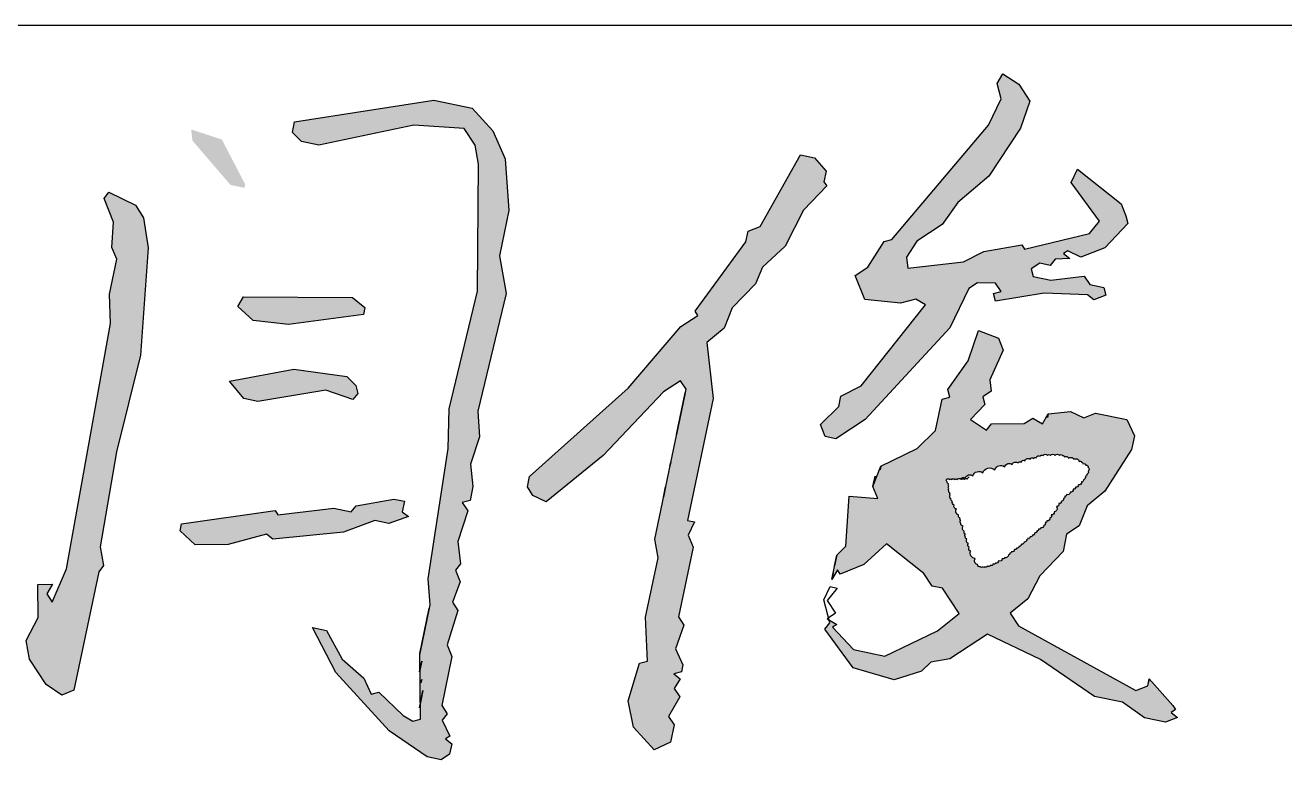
# Model space of a CAD drawing. Extents: x 5109802 to 7068445, y -422737 to 2032183.
# Drawn here: x 5151464 to 5152369, y -360005 to -359477 of the extents above; entities that cross this region are included whole.
import ezdxf

# ---------------------------------------------------------------- set-up
doc = ezdxf.new("R2010")
doc.units = 0
doc.header["$LTSCALE"] = 1000
doc.header["$MEASUREMENT"] = 0
doc.layers.get('0').update_dxf_attribs({"linetype": 'CONTINUOUS'})

msp = doc.modelspace()

# ---------------------------------------------------------------- hatches: boundary and pattern name
at = {"linetype": 'Continuous'}
h = msp.add_hatch(color=256, dxfattribs=at)
h.paths.add_polyline_path([(5151552.11, -359637.14), (5151548.78, -359615.53), (5151542.83, -359606.44), (5151523.83, -359597.24), (5151520.28, -359601.72), (5151527.16, -359618.85), (5151526, -359636.92), (5151529.44, -359645.48), (5151524.2, -359670.54), (5151525.02, -359691.64), (5151493.36, -359868.09), (5151483.11, -359892.1), (5151479.15, -359886.04), (5151483.23, -359879.05), (5151472.68, -359879.46), (5151472.98, -359903.06), (5151464.3, -359919.55), (5151466.69, -359933.13), (5151478.58, -359951.31), (5151490.06, -359958.94), (5151498.63, -359955.5), (5151516.44, -359870.3), (5151519.99, -359865.81), (5151517.6, -359852.24), (5151529.24, -359784.05), (5151546.41, -359714.42)])
h.paths.add_polyline_path([(5151605, -359559.28), (5151582.97, -359552.06), (5151583.9, -359560.1), (5151611.24, -359591.97), (5151621.26, -359594.07), (5151621.79, -359591.56)])
h.paths.add_polyline_path([(5151743.16, -359548.93), (5151779.29, -359551.26), (5151787.22, -359563.38), (5151789.61, -359576.95), (5151788.81, -359668.32), (5151768.5, -359753), (5151767.75, -359781.61), (5151753.38, -359875.37), (5151754.72, -359893.96), (5151747.39, -359929.04), (5151747.98, -359976.24), (5151742.44, -359977.7), (5151735.45, -359973.62), (5151718.02, -359956.9), (5151712.49, -359958.36), (5151707.07, -359946.77), (5151691.62, -359933.08), (5151680.25, -359912.39), (5151670.23, -359910.3), (5151687.02, -359942.58), (5151725.31, -359984.58), (5151752.76, -360003.4), (5151762.79, -360005.49), (5151768.85, -360001.53), (5151770.42, -359994.01), (5151765.93, -359990.46), (5151768.96, -359988.48), (5151763.54, -359976.88), (5151767.09, -359972.39), (5151763.13, -359966.33), (5151770.46, -359931.25), (5151767.02, -359922.69), (5151774.77, -359898.15), (5151770.8, -359892.09), (5151776.45, -359877.58), (5151773.01, -359869.02), (5151776.57, -359864.53), (5151774.7, -359848.45), (5151781.92, -359826.42), (5151777.95, -359820.36), (5151783.49, -359818.9), (5151785.58, -359808.88), (5151783.72, -359792.79), (5151790.41, -359773.27), (5151789.07, -359754.68), (5151809.39, -359670.01), (5151804.6, -359642.85), (5151811.41, -359610.28), (5151808.72, -359573.1), (5151799.86, -359552.94), (5151784.94, -359536.75), (5151757.37, -359530.98), (5151657.32, -359546.68), (5151655.75, -359554.2), (5151662.22, -359560.78), (5151674.75, -359563.4)])
h.paths.add_polyline_path([(5151698.9, -359673.06), (5151620.58, -359672.38), (5151616.51, -359679.38), (5151627.46, -359689.51), (5151653.05, -359692.25), (5151706.83, -359685.18), (5151707.88, -359680.17)])
h.paths.add_polyline_path([(5151701.36, -359736.35), (5151694.89, -359729.76), (5151656.78, -359724.41), (5151610.52, -359733.05), (5151620.95, -359745.69), (5151630.97, -359747.79), (5151679.75, -359739.67), (5151699.27, -359746.37), (5151702.82, -359741.88)])
h.paths.add_polyline_path([(5151715.08, -359833.37), (5151725.1, -359835.46), (5151739.2, -359830.56), (5151734.72, -359827.01), (5151736.29, -359819.49), (5151728.77, -359817.92), (5151701.62, -359822.71), (5151698.06, -359827.19), (5151685.53, -359824.58), (5151645.33, -359829.25), (5151643.35, -359826.22), (5151575.99, -359835.67), (5151574.94, -359840.68), (5151585.9, -359850.82), (5151609.5, -359850.52), (5151637.17, -359843.23), (5151641.66, -359846.79), (5151692.41, -359841.71)])
h.paths.add_polyline_path([(5151988.69, -359663.03), (5151993.81, -359651.03), (5152010.01, -359636.11), (5152023.29, -359610.11), (5152040.01, -359592.69), (5152038.03, -359589.66), (5152039.6, -359582.14), (5152031.15, -359572.53), (5152021.12, -359570.43), (5151992.06, -359621.89), (5151983.49, -359625.33), (5151981.92, -359632.85), (5151945.34, -359682.74), (5151947.32, -359685.77), (5151935.2, -359693.7), (5151897.16, -359738.05), (5151826.31, -359801.7), (5151824.74, -359809.22), (5151828.71, -359815.28), (5151838.21, -359819.88), (5151879.16, -359786.59), (5151922.74, -359740.78), (5151934.86, -359732.85), (5151938.82, -359738.91), (5151916.3, -359846.66), (5151918.69, -359860.24), (5151909.78, -359902.84), (5151911.02, -359934.48), (5151905.48, -359935.94), (5151897.21, -359962.98), (5151901.06, -359982.09), (5151915.98, -359998.29), (5151927.58, -359992.87), (5151930.2, -359980.34), (5151926.23, -359974.28), (5151934.39, -359960.29), (5151930.42, -359954.23), (5151934.5, -359947.24), (5151930.01, -359943.68), (5151935.55, -359942.23), (5151936.6, -359937.21), (5151931.18, -359925.62), (5151937.35, -359908.6), (5151933.38, -359902.54), (5151943.86, -359852.43), (5151940.42, -359843.86), (5151945.02, -359834.36), (5151940.01, -359833.31), (5151958.35, -359745.61), (5151953.68, -359705.4), (5151966.32, -359694.97), (5151971.97, -359680.46)])
h.paths.add_polyline_path([(5152134.3, -359604.55), (5152156.55, -359585.67), (5152179.44, -359551.22), (5152186.14, -359531.7), (5152178.21, -359519.58), (5152166.73, -359511.95), (5152162.65, -359518.94), (5152165.57, -359530.01), (5152156.37, -359549.01), (5152086.87, -359631.25), (5152081.33, -359632.71), (5152069.62, -359651.18), (5152060.54, -359657.13), (5152067.42, -359674.26), (5152093, -359676.99), (5152104.07, -359674.08), (5152111.06, -359678.15), (5152064.87, -359736.5), (5152050.24, -359743.9), (5152048.67, -359751.42), (5152035.5, -359764.36), (5152038.94, -359772.92), (5152046.46, -359774.49), (5152067.67, -359760.62), (5152128.49, -359694.87), (5152142.29, -359666.38), (5152148.35, -359662.41), (5152161.41, -359662.53), (5152165.37, -359668.58), (5152159.83, -359670.04), (5152161.29, -359675.58), (5152196.49, -359669.86), (5152227.6, -359671.13), (5152232.09, -359674.69), (5152240.66, -359671.25), (5152239.2, -359665.71), (5152229.18, -359663.62), (5152225.21, -359657.56), (5152201.09, -359660.36), (5152188.56, -359657.74), (5152187.1, -359652.2), (5152193.16, -359648.24), (5152200.68, -359649.81), (5152204.23, -359645.32), (5152214.78, -359644.91), (5152210.29, -359641.36), (5152213.32, -359639.38), (5152222.82, -359643.98), (5152239.95, -359637.1), (5152256.67, -359619.67), (5152255.21, -359614.14), (5152251.77, -359605.57), (5152220.36, -359580.7), (5152215.76, -359590.2), (5152236.1, -359617.99), (5152228.99, -359626.96), (5152182.2, -359638.1), (5152180.22, -359635.07), (5152153.07, -359639.86), (5152138.44, -359647.26), (5152098.24, -359651.93), (5152097.3, -359643.89), (5152104.93, -359632.41), (5152123.11, -359620.52)])
h.paths.add_polyline_path([(5152157.28, -359732.28), (5152167.01, -359710.77), (5152163.57, -359702.21), (5152149.06, -359696.56), (5152141.84, -359718.59), (5152127.1, -359739.04), (5152128.56, -359744.58), (5152123.02, -359746.04), (5152118.31, -359768.59), (5152105.14, -359781.53), (5152078.92, -359794.36), (5152073.27, -359808.87), (5152076.71, -359817.43), (5152056.14, -359815.75), (5152053.82, -359851.88), (5152047.24, -359858.35), (5152045.67, -359865.86), (5152043.57, -359875.89), (5152047.65, -359868.89), (5152049.63, -359871.92), (5152066.76, -359865.04), (5152082.96, -359850.12), (5152109.88, -359871.44), (5152115.83, -359880.53), (5152123.35, -359882.1), (5152135.24, -359900.28), (5152119.57, -359912.7), (5152081.75, -359930.95), (5152059.2, -359926.23), (5152044.28, -359910.03), (5152047.31, -359908.05), (5152041.71, -359904.79), (5152042.3, -359907), (5152038.74, -359911.49), (5152059.09, -359939.28), (5152088.63, -359948.08), (5152108.27, -359941.72), (5152114.85, -359935.25), (5152128.43, -359932.86), (5152155.7, -359915.02), (5152193.69, -359933.42), (5152232.63, -359959.87), (5152252.67, -359964.06), (5152268.64, -359975.25), (5152283.68, -359978.39), (5152292.24, -359974.95), (5152287.75, -359971.4), (5152290.78, -359969.41), (5152288.8, -359966.38), (5152271.9, -359947.16), (5152271.37, -359949.66), (5152270.85, -359952.17), (5152262.29, -359955.61), (5152177.84, -359909.19), (5152171.89, -359900.1), (5152184.53, -359889.66), (5152193.21, -359873.17), (5152209.93, -359855.74), (5152212.55, -359843.22), (5152221.64, -359837.27), (5152227.29, -359822.76), (5152239.93, -359812.32), (5152259.27, -359782.37), (5152261.37, -359772.34), (5152255.95, -359760.75), (5152233.39, -359756.04), (5152224.83, -359759.48), (5152215.33, -359754.87), (5152199.25, -359756.74), (5152195.17, -359763.74), (5152188.18, -359759.66), (5152182.12, -359763.62), (5152158.52, -359763.92), (5152154.96, -359768.41), (5152143.48, -359760.78), (5152153.62, -359749.82), (5152152.16, -359744.28), (5152158.22, -359740.32)])
h.paths.add_polyline_path([(5152160.87, -359796.83, -0.520567), (5152167.92, -359794.66, -0.520567), (5152173.34, -359793.04, -0.520567), (5152177.67, -359791.95, -0.520567), (5152179.84, -359791.41, -0.520567), (5152182.55, -359790.33, -0.520567), (5152186.34, -359789.25, -0.520567), (5152189.05, -359788.7, -0.520567), (5152190.68, -359788.16, -0.520567), (5152193.39, -359787.08, -0.520567), (5152195.56, -359786.54, -0.520567), (5152198.81, -359786.54, -0.520567), (5152200.98, -359786.54, -0.520567), (5152204.23, -359786.54, -0.520567), (5152207.48, -359786.54, -0.520567), (5152209.65, -359786.54, -0.520567), (5152210.73, -359787.62, -0.520567), (5152213.98, -359788.7, -0.520567), (5152217.78, -359789.25, -0.520567), (5152221.57, -359790.87, -0.520567), (5152223.2, -359791.41, -0.520567), (5152224.28, -359792.5, -0.520567), (5152226.45, -359793.58, -0.520567), (5152228.07, -359795.2, -0.520567), (5152228.07, -359797.91, -0.520567), (5152226.99, -359800.08, -0.520567), (5152225.91, -359801.7, -0.520567), (5152224.82, -359803.87, -0.520567), (5152223.2, -359805.49, -0.520567), (5152221.03, -359807.66, -0.520567), (5152218.86, -359809.28, -0.520567), (5152217.23, -359810.91, -0.520567), (5152215.07, -359813.08, -0.520567), (5152212.36, -359814.7, -0.520567), (5152211.27, -359815.78, -0.520567), (5152210.19, -359817.41, -0.520567), (5152208.56, -359819.57, -0.520567), (5152206.94, -359821.2, -0.520567), (5152205.31, -359823.37, -0.520567), (5152203.68, -359827.16, -0.520567), (5152201.52, -359829.32, -0.520567), (5152200.43, -359831.49, -0.520567), (5152198.27, -359833.66, -0.520567), (5152197.18, -359834.74, -0.520567), (5152196.1, -359836.91, -0.520567), (5152193.93, -359838.53, -0.520567), (5152192.3, -359839.61, -0.520567), (5152191.22, -359840.7, -0.520567), (5152189.59, -359842.32, -0.520567), (5152187.97, -359843.95, -0.520567), (5152186.34, -359845.03, -0.520567), (5152184.72, -359846.11, -0.520567), (5152183.63, -359847.19, -0.520567), (5152182.01, -359848.82, -0.520567), (5152179.84, -359850.44, -0.520567), (5152178.21, -359852.07, -0.520567), (5152176.59, -359853.15, -0.520567), (5152174.96, -359854.24, -0.520567), (5152172.79, -359855.86, -0.520567), (5152171.71, -359856.94, -0.520567), (5152170.63, -359858.03, -0.520567), (5152167.92, -359860.19, -0.520567), (5152166.29, -359860.73, -0.520567), (5152163.58, -359862.36, -0.520567), (5152161.41, -359863.98, -0.520567), (5152159.79, -359864.53, -0.520567), (5152157.62, -359865.61, -0.520567), (5152155.45, -359866.15, -0.520567), (5152153.82, -359866.69, -0.520567), (5152152.2, -359866.69, -0.520567), (5152150.57, -359866.69, -0.520567), (5152148.41, -359865.07, -0.520567), (5152146.78, -359860.73, -0.520567), (5152143.53, -359855.32, -0.520567), (5152142.44, -359852.61, -0.520567), (5152141.9, -359849.9, -0.520567), (5152140.82, -359846.65, -0.520567), (5152139.73, -359845.03, -0.520567), (5152139.73, -359843.4, -0.520567), (5152139.19, -359841.24, -0.520567), (5152138.11, -359837.45, -0.520567), (5152136.48, -359835.28, -0.520567), (5152136.48, -359833.11, -0.520567), (5152135.94, -359831.49, -0.520567), (5152134.86, -359829.32, -0.520567), (5152133.23, -359824.99, -0.520567), (5152131.6, -359822.28, -0.520567), (5152130.52, -359819.57, -0.520567), (5152129.44, -359817.95, -0.520567), (5152128.89, -359815.24, -0.520567), (5152128.89, -359813.62, -0.520567), (5152127.81, -359811.99, -0.520567), (5152127.81, -359810.37, -0.520567), (5152127.81, -359808.74, -0.520567), (5152127.81, -359807.12, -0.520567), (5152126.73, -359805.49, -0.520567), (5152126.18, -359803.87, -0.520567), (5152128.35, -359803.87, -0.520567), (5152129.98, -359803.87, -0.520567), (5152132.15, -359803.87, -0.520567), (5152133.77, -359803.87, -0.435193), (5152136.65, -359803.47, -0.455955), (5152139.73, -359802.79, -0.520567), (5152145.15, -359801.16, -0.520567), (5152152.2, -359798.99, -0.520567)], flags=16)
h.paths.add_polyline_path([(5152525.61, -359696.82), (5152487.62, -359678.42), (5152481.15, -359671.83), (5152473.11, -359672.77), (5152466.64, -359666.18), (5152449.1, -359662.52), (5152454.93, -359684.66), (5152483.95, -359695.96), (5152490.42, -359702.54), (5152489.37, -359707.55), (5152511.92, -359712.27), (5152527.07, -359702.36)])
h.paths.add_polyline_path([(5152441.31, -359749.81), (5152424.29, -359743.64), (5152405.7, -359744.98), (5152413.11, -359759.61), (5152445.16, -359768.92), (5152447.03, -359785), (5152453.5, -359791.59), (5152462.17, -359775.09)])
h.paths.add_polyline_path([(5152482.59, -359852.59), (5152481.13, -359847.06), (5152490.22, -359841.11), (5152486.26, -359835.05), (5152494.3, -359834.12), (5152492.84, -359828.58), (5152498.37, -359827.12), (5152498.9, -359824.62), (5152489.92, -359817.51), (5152489.4, -359820.02), (5152488.87, -359822.52), (5152480.31, -359825.96), (5152450.42, -359856.33), (5152445.82, -359865.83), (5152430.15, -359878.24), (5152425.55, -359887.74), (5152390.24, -359906.52), (5152388.67, -359914.03), (5152392.63, -359920.09), (5152407.14, -359925.74), (5152430.33, -359914.9), (5152461.79, -359877.01), (5152459.81, -359873.98), (5152468.9, -359868.04), (5152467.44, -359862.5)])
h.paths.add_polyline_path([(5152619.83, -359658.98), (5152639.99, -359650.12), (5152693.78, -359643.05), (5152708.81, -359646.2), (5152732.93, -359643.39), (5152736.9, -359649.45), (5152738.99, -359639.43), (5152755.49, -359648.11), (5152764.05, -359644.67), (5152765.1, -359639.66), (5152747.15, -359625.44), (5152749.13, -359628.47), (5152743.07, -359632.44), (5152731.59, -359624.81), (5152700.47, -359623.53), (5152696.92, -359628.02), (5152674.37, -359623.3), (5152660.79, -359625.7), (5152656.83, -359619.64), (5152672.61, -359594.17), (5152677.33, -359571.62), (5152671.9, -359560.02), (5152657.92, -359551.87), (5152654.36, -359556.35), (5152651.63, -359581.94), (5152625.18, -359620.87), (5152619.65, -359622.33), (5152618.08, -359629.84), (5152575.25, -359647.04), (5152574.73, -359649.55), (5152573.16, -359657.07), (5152579.1, -359666.16), (5152546.19, -359698.51), (5152544.09, -359708.53), (5152536.05, -359709.46), (5152531.45, -359718.96), (5152540.95, -359723.56), (5152545.02, -359716.57), (5152550.04, -359717.62), (5152554.11, -359710.62), (5152559.12, -359711.67), (5152557.67, -359706.14), (5152580.86, -359695.29), (5152585.46, -359685.79), (5152603.11, -359676.41)])

# ---------------------------------------------------------------- linework, layer by layer
msp.add_line((5149707.19, -359477.06), (5155207.19, -359477.06))
for points in [[(5152255.21, -359614.14), (5152256.67, -359619.67), (5152239.95, -359637.1), (5152222.82, -359643.98), (5152213.32, -359639.38), (5152210.29, -359641.36), (5152214.78, -359644.91), (5152204.23, -359645.32), (5152200.68, -359649.81), (5152193.16, -359648.24), (5152187.1, -359652.2), (5152188.56, -359657.74), (5152201.09, -359660.36), (5152225.21, -359657.56), (5152229.18, -359663.62), (5152239.2, -359665.71), (5152240.66, -359671.25), (5152232.09, -359674.69), (5152227.6, -359671.13), (5152196.49, -359669.86), (5152161.29, -359675.58), (5152159.83, -359670.04), (5152165.37, -359668.58), (5152161.41, -359662.53), (5152148.35, -359662.41), (5152142.29, -359666.38), (5152128.49, -359694.87), (5152067.67, -359760.62), (5152046.46, -359774.49), (5152038.94, -359772.92), (5152035.5, -359764.36), (5152048.67, -359751.42), (5152050.24, -359743.9), (5152064.87, -359736.5), (5152111.06, -359678.15), (5152104.07, -359674.08), (5152093, -359676.99), (5152067.42, -359674.26), (5152060.54, -359657.13), (5152069.62, -359651.18), (5152081.33, -359632.71), (5152086.87, -359631.25), (5152156.37, -359549.01), (5152165.57, -359530.01), (5152162.65, -359518.94), (5152166.73, -359511.95), (5152178.21, -359519.58), (5152186.14, -359531.7), (5152179.44, -359551.22), (5152156.55, -359585.67), (5152134.3, -359604.55), (5152123.11, -359620.52), (5152104.93, -359632.41), (5152097.3, -359643.89), (5152098.24, -359651.93), (5152138.44, -359647.26), (5152153.07, -359639.86), (5152180.22, -359635.07), (5152182.2, -359638.1), (5152228.99, -359626.96), (5152236.1, -359617.99), (5152215.76, -359590.2), (5152220.36, -359580.7), (5152251.77, -359605.57), (5152255.21, -359614.14)], [(5151770.42, -359994.01), (5151768.85, -360001.53), (5151762.79, -360005.49), (5151752.76, -360003.4), (5151725.31, -359984.58), (5151687.02, -359942.58), (5151670.23, -359910.3), (5151680.25, -359912.39), (5151691.62, -359933.08), (5151707.07, -359946.77), (5151712.49, -359958.36), (5151718.02, -359956.9), (5151735.45, -359973.62), (5151742.44, -359977.7), (5151747.98, -359976.24), (5151747.39, -359929.04), (5151754.72, -359893.96), (5151753.38, -359875.37), (5151767.75, -359781.61), (5151768.5, -359753), (5151788.81, -359668.32), (5151789.61, -359576.95), (5151787.22, -359563.38), (5151779.29, -359551.26), (5151743.16, -359548.93), (5151674.75, -359563.4), (5151662.22, -359560.78), (5151655.75, -359554.2), (5151657.32, -359546.68), (5151757.37, -359530.98), (5151784.94, -359536.75), (5151799.86, -359552.94), (5151808.72, -359573.1), (5151811.41, -359610.28), (5151804.6, -359642.85), (5151809.39, -359670.01), (5151789.07, -359754.68), (5151790.41, -359773.27), (5151783.72, -359792.79), (5151785.58, -359808.88), (5151783.49, -359818.9), (5151777.95, -359820.36), (5151781.92, -359826.42), (5151774.7, -359848.45), (5151776.57, -359864.53), (5151773.01, -359869.02), (5151776.45, -359877.58), (5151770.8, -359892.09), (5151774.77, -359898.15), (5151767.02, -359922.69), (5151770.46, -359931.25), (5151763.13, -359966.33), (5151767.09, -359972.39), (5151763.54, -359976.88), (5151768.96, -359988.48), (5151765.93, -359990.46), (5151770.42, -359994.01)], [(5152039.6, -359582.14), (5152038.03, -359589.66), (5152040.01, -359592.69), (5152023.29, -359610.11), (5152010.01, -359636.11), (5151993.81, -359651.03), (5151988.69, -359663.03), (5151971.97, -359680.46), (5151966.32, -359694.97), (5151953.68, -359705.4), (5151958.35, -359745.61), (5151940.01, -359833.31), (5151945.02, -359834.36), (5151940.42, -359843.86), (5151943.86, -359852.43), (5151933.38, -359902.54), (5151937.35, -359908.6), (5151931.18, -359925.62), (5151936.6, -359937.21), (5151935.55, -359942.23), (5151930.01, -359943.68), (5151934.5, -359947.24), (5151930.42, -359954.23), (5151934.39, -359960.29), (5151926.23, -359974.28), (5151930.2, -359980.34), (5151927.58, -359992.87), (5151915.98, -359998.29), (5151901.06, -359982.09), (5151897.21, -359962.98), (5151905.48, -359935.94), (5151911.02, -359934.48), (5151909.78, -359902.84), (5151918.69, -359860.24), (5151916.3, -359846.66), (5151938.82, -359738.91), (5151934.86, -359732.85), (5151922.74, -359740.78), (5151879.16, -359786.59), (5151838.21, -359819.88), (5151828.71, -359815.28), (5151824.74, -359809.22), (5151826.31, -359801.7), (5151897.16, -359738.05), (5151935.2, -359693.7), (5151947.32, -359685.77), (5151945.34, -359682.74), (5151981.92, -359632.85), (5151983.49, -359625.33), (5151992.06, -359621.89), (5152021.12, -359570.43), (5152031.15, -359572.53), (5152039.6, -359582.14)], [(5151519.99, -359865.81), (5151516.44, -359870.3), (5151498.63, -359955.5), (5151490.06, -359958.94), (5151478.58, -359951.31), (5151466.69, -359933.13), (5151464.3, -359919.55), (5151472.98, -359903.06), (5151472.68, -359879.46), (5151483.23, -359879.05), (5151479.15, -359886.04), (5151483.11, -359892.1), (5151493.36, -359868.09), (5151525.02, -359691.64), (5151524.2, -359670.54), (5151529.44, -359645.48), (5151526, -359636.92), (5151527.16, -359618.85), (5151520.28, -359601.72), (5151523.83, -359597.24), (5151542.83, -359606.44), (5151548.78, -359615.53), (5151552.11, -359637.14), (5151546.41, -359714.42), (5151529.24, -359784.05), (5151517.6, -359852.24), (5151519.99, -359865.81)], [(5151707.88, -359680.17), (5151706.83, -359685.18), (5151653.05, -359692.25), (5151627.46, -359689.51), (5151616.51, -359679.38), (5151620.58, -359672.38), (5151698.9, -359673.06), (5151707.88, -359680.17)], [(5152288.8, -359966.38), (5152290.78, -359969.41), (5152287.75, -359971.4), (5152292.24, -359974.95), (5152283.68, -359978.39), (5152268.64, -359975.25), (5152252.67, -359964.06), (5152232.63, -359959.87), (5152193.69, -359933.42), (5152155.7, -359915.02), (5152128.43, -359932.86), (5152114.85, -359935.25), (5152108.27, -359941.72), (5152088.63, -359948.08), (5152059.09, -359939.28), (5152038.74, -359911.49), (5152042.3, -359907), (5152037.92, -359890.4), (5152042.52, -359880.9), (5152047.53, -359881.95), (5152040.43, -359890.92), (5152046.37, -359900.01), (5152040.31, -359903.98), (5152047.31, -359908.05), (5152044.28, -359910.03), (5152059.2, -359926.23), (5152081.75, -359930.95), (5152119.57, -359912.7), (5152135.24, -359900.28), (5152123.35, -359882.1), (5152115.83, -359880.53), (5152109.88, -359871.44), (5152082.96, -359850.12), (5152066.76, -359865.04), (5152049.63, -359871.92), (5152047.65, -359868.89), (5152043.57, -359875.89), (5152047.24, -359858.35), (5152053.82, -359851.88), (5152056.14, -359815.75), (5152076.71, -359817.43), (5152073.27, -359808.87), (5152078.92, -359794.36), (5152105.14, -359781.53), (5152118.31, -359768.59), (5152123.02, -359746.04), (5152128.56, -359744.58), (5152127.1, -359739.04), (5152141.84, -359718.59), (5152149.06, -359696.56), (5152163.57, -359702.21), (5152167.01, -359710.77), (5152157.28, -359732.28), (5152158.22, -359740.32), (5152152.16, -359744.28), (5152153.62, -359749.82), (5152143.48, -359760.78), (5152154.96, -359768.41), (5152158.52, -359763.92), (5152182.12, -359763.62), (5152188.18, -359759.66), (5152195.17, -359763.74), (5152199.25, -359756.74), (5152215.33, -359754.87), (5152224.83, -359759.48), (5152233.39, -359756.04), (5152255.95, -359760.75), (5152261.37, -359772.34), (5152259.27, -359782.37), (5152239.93, -359812.32), (5152227.29, -359822.76), (5152221.64, -359837.27), (5152212.55, -359843.22), (5152209.93, -359855.74), (5152193.21, -359873.17), (5152184.53, -359889.66), (5152171.89, -359900.1), (5152177.84, -359909.19), (5152262.29, -359955.61), (5152270.85, -359952.17), (5152271.9, -359947.16), (5152288.8, -359966.38)], [(5151701.36, -359736.35), (5151702.82, -359741.88), (5151699.27, -359746.37), (5151679.75, -359739.67), (5151630.97, -359747.79), (5151620.95, -359745.69), (5151610.52, -359733.05), (5151656.78, -359724.41), (5151694.89, -359729.76), (5151701.36, -359736.35)], [(5151938.3, -359741.42), (5151932.01, -359771.49), (5151938.3, -359741.42)], [(5152199.25, -359756.74), (5152198.72, -359759.25), (5152199.25, -359756.74)], [(5151927.82, -359791.54), (5151927.3, -359794.04), (5151927.82, -359791.54)], [(5152078.92, -359794.36), (5152078.4, -359796.86), (5152078.92, -359794.36)], [(5152074.85, -359801.35), (5152073.27, -359808.87), (5152074.85, -359801.35)], [(5151924.16, -359809.08), (5151922.58, -359816.59), (5151924.16, -359809.08)], [(5151734.72, -359827.01), (5151739.2, -359830.56), (5151725.1, -359835.46), (5151715.08, -359833.37), (5151692.41, -359841.71), (5151641.66, -359846.79), (5151637.17, -359843.23), (5151609.5, -359850.52), (5151585.9, -359850.82), (5151574.94, -359840.68), (5151575.99, -359835.67), (5151643.35, -359826.22), (5151645.33, -359829.25), (5151685.53, -359824.58), (5151698.06, -359827.19), (5151701.62, -359822.71), (5151728.77, -359817.92), (5151736.29, -359819.49), (5151734.72, -359827.01)], [(5152047.24, -359858.35), (5152045.67, -359865.86), (5152047.24, -359858.35)], [(5152044.62, -359870.88), (5152043.57, -359875.89), (5152044.62, -359870.88)], [(5151754.2, -359896.47), (5151747.39, -359929.04), (5151754.2, -359896.47)], [(5151748.84, -359934.58), (5151747.27, -359942.1), (5151748.84, -359934.58)], [(5151748.73, -359947.63), (5151748.21, -359950.14), (5151748.73, -359947.63)], [(5152271.9, -359947.16), (5152271.37, -359949.66), (5152271.9, -359947.16)], [(5151749.66, -359955.67), (5151747.05, -359968.2), (5151749.66, -359955.67)]]:
    msp.add_lwpolyline(points, dxfattribs=at)
msp.add_lwpolyline([(5152136.48, -359803.87, -0.520567), (5152139.73, -359802.79, -0.520567), (5152139.73, -359802.79, -0.520567), (5152145.15, -359801.16, -0.520567), (5152145.15, -359801.16, -0.520567), (5152152.2, -359798.99, -0.520567), (5152152.2, -359798.99, -0.520567), (5152160.87, -359796.83, -0.520567), (5152160.87, -359796.83, -0.520567), (5152167.92, -359794.66, -0.520567), (5152167.92, -359794.66, -0.520567), (5152173.34, -359793.04, -0.520567), (5152173.34, -359793.04, -0.520567), (5152177.67, -359791.95, -0.520567), (5152177.67, -359791.95, -0.520567), (5152179.84, -359791.41, -0.520567), (5152179.84, -359791.41, -0.520567), (5152182.55, -359790.33, -0.520567), (5152182.55, -359790.33, -0.520567), (5152186.34, -359789.25, -0.520567), (5152186.34, -359789.25, -0.520567), (5152189.05, -359788.7, -0.520567), (5152189.05, -359788.7, -0.520567), (5152190.68, -359788.16, -0.520567), (5152190.68, -359788.16, -0.520567), (5152193.39, -359787.08, -0.520567), (5152193.39, -359787.08, -0.520567), (5152195.56, -359786.54, -0.520567), (5152195.56, -359786.54, -0.520567), (5152198.81, -359786.54, -0.520567), (5152198.81, -359786.54, -0.520567), (5152200.98, -359786.54, -0.520567), (5152200.98, -359786.54, -0.520567), (5152204.23, -359786.54, -0.520567), (5152204.23, -359786.54, -0.520567), (5152207.48, -359786.54, -0.520567), (5152207.48, -359786.54, -0.520567), (5152209.65, -359786.54, -0.520567), (5152209.65, -359786.54, -0.520567), (5152210.73, -359787.62, -0.520567), (5152210.73, -359787.62, -0.520567), (5152213.98, -359788.7, -0.520567), (5152213.98, -359788.7, -0.520567), (5152217.78, -359789.25, -0.520567), (5152217.78, -359789.25, -0.520567), (5152221.57, -359790.87, -0.520567), (5152221.57, -359790.87, -0.520567), (5152223.2, -359791.41, -0.520567), (5152223.2, -359791.41, -0.520567), (5152224.28, -359792.5, -0.520567), (5152224.28, -359792.5, -0.520567), (5152226.45, -359793.58, -0.520567), (5152226.45, -359793.58, -0.520567), (5152228.07, -359795.2, -0.520567), (5152228.07, -359795.2, -0.520567), (5152228.07, -359797.91, -0.520567), (5152228.07, -359797.91, -0.520567), (5152226.99, -359800.08, -0.520567), (5152226.99, -359800.08, -0.520567), (5152225.91, -359801.7, -0.520567), (5152225.91, -359801.7, -0.520567), (5152224.82, -359803.87, -0.520567), (5152224.82, -359803.87, -0.520567), (5152223.2, -359805.49, -0.520567), (5152223.2, -359805.49, -0.520567), (5152221.03, -359807.66, -0.520567), (5152221.03, -359807.66, -0.520567), (5152218.86, -359809.28, -0.520567), (5152218.86, -359809.28, -0.520567), (5152217.23, -359810.91, -0.520567), (5152217.23, -359810.91, -0.520567), (5152215.07, -359813.08, -0.520567), (5152215.07, -359813.08, -0.520567), (5152212.36, -359814.7, -0.520567), (5152212.36, -359814.7, -0.520567), (5152211.27, -359815.78, -0.520567), (5152211.27, -359815.78, -0.520567), (5152210.19, -359817.41, -0.520567), (5152210.19, -359817.41, -0.520567), (5152208.56, -359819.57, -0.520567), (5152208.56, -359819.57, -0.520567), (5152206.94, -359821.2, -0.520567), (5152206.94, -359821.2, -0.520567), (5152205.31, -359823.37, -0.520567), (5152205.31, -359823.37, -0.520567), (5152203.68, -359827.16, -0.520567), (5152203.68, -359827.16, -0.520567), (5152201.52, -359829.32, -0.520567), (5152201.52, -359829.32, -0.520567), (5152200.43, -359831.49, -0.520567), (5152200.43, -359831.49, -0.520567), (5152198.27, -359833.66, -0.520567), (5152198.27, -359833.66, -0.520567), (5152197.18, -359834.74, -0.520567), (5152197.18, -359834.74, -0.520567), (5152196.1, -359836.91, -0.520567), (5152196.1, -359836.91, -0.520567), (5152193.93, -359838.53, -0.520567), (5152193.93, -359838.53, -0.520567), (5152192.3, -359839.61, -0.520567), (5152192.3, -359839.61, -0.520567), (5152191.22, -359840.7, -0.520567), (5152191.22, -359840.7, -0.520567), (5152189.59, -359842.32, -0.520567), (5152189.59, -359842.32, -0.520567), (5152187.97, -359843.95, -0.520567), (5152187.97, -359843.95, -0.520567), (5152186.34, -359845.03, -0.520567), (5152186.34, -359845.03, -0.520567), (5152184.72, -359846.11, -0.520567), (5152184.72, -359846.11, -0.520567), (5152183.63, -359847.19, -0.520567), (5152183.63, -359847.19, -0.520567), (5152182.01, -359848.82, -0.520567), (5152182.01, -359848.82, -0.520567), (5152179.84, -359850.44, -0.520567), (5152179.84, -359850.44, -0.520567), (5152178.21, -359852.07, -0.520567), (5152178.21, -359852.07, -0.520567), (5152176.59, -359853.15, -0.520567), (5152176.59, -359853.15, -0.520567), (5152174.96, -359854.24, -0.520567), (5152174.96, -359854.24, -0.520567), (5152172.79, -359855.86, -0.520567), (5152172.79, -359855.86, -0.520567), (5152171.71, -359856.94, -0.520567), (5152171.71, -359856.94, -0.520567), (5152170.63, -359858.03, -0.520567), (5152170.63, -359858.03, -0.520567), (5152167.92, -359860.19, -0.520567), (5152167.92, -359860.19, -0.520567), (5152166.29, -359860.73, -0.520567), (5152166.29, -359860.73, -0.520567), (5152163.58, -359862.36, -0.520567), (5152163.58, -359862.36, -0.520567), (5152161.41, -359863.98, -0.520567), (5152161.41, -359863.98, -0.520567), (5152159.79, -359864.53, -0.520567), (5152159.79, -359864.53, -0.520567), (5152157.62, -359865.61, -0.520567), (5152157.62, -359865.61, -0.520567), (5152155.45, -359866.15, -0.520567), (5152155.45, -359866.15, -0.520567), (5152153.82, -359866.69, -0.520567), (5152153.82, -359866.69, -0.520567), (5152152.2, -359866.69, -0.520567), (5152152.2, -359866.69, -0.520567), (5152150.57, -359866.69, -0.520567), (5152150.57, -359866.69, -0.520567), (5152148.41, -359865.07, -0.520567), (5152148.41, -359865.07, -0.520567), (5152146.78, -359860.73, -0.520567), (5152146.78, -359860.73, -0.520567), (5152143.53, -359855.32, -0.520567), (5152143.53, -359855.32, -0.520567), (5152142.44, -359852.61, -0.520567), (5152142.44, -359852.61, -0.520567), (5152141.9, -359849.9, -0.520567), (5152141.9, -359849.9, -0.520567), (5152140.82, -359846.65, -0.520567), (5152140.82, -359846.65, -0.520567), (5152139.73, -359845.03, -0.520567), (5152139.73, -359845.03, -0.520567), (5152139.73, -359843.4, -0.520567), (5152139.73, -359843.4, -0.520567), (5152139.19, -359841.24, -0.520567), (5152139.19, -359841.24, -0.520567), (5152138.11, -359837.45, -0.520567), (5152138.11, -359837.45, -0.520567), (5152136.48, -359835.28, -0.520567), (5152136.48, -359835.28, -0.520567), (5152136.48, -359833.11, -0.520567), (5152136.48, -359833.11, -0.520567), (5152135.94, -359831.49, -0.520567), (5152135.94, -359831.49, -0.520567), (5152134.86, -359829.32, -0.520567), (5152134.86, -359829.32, -0.520567), (5152133.23, -359824.99, -0.520567), (5152133.23, -359824.99, -0.520567), (5152131.6, -359822.28, -0.520567), (5152131.6, -359822.28, -0.520567), (5152130.52, -359819.57, -0.520567), (5152130.52, -359819.57, -0.520567), (5152129.44, -359817.95, -0.520567), (5152129.44, -359817.95, -0.520567), (5152128.89, -359815.24, -0.520567), (5152128.89, -359815.24, -0.520567), (5152128.89, -359813.62, -0.520567), (5152128.89, -359813.62, -0.520567), (5152127.81, -359811.99, -0.520567), (5152127.81, -359811.99, -0.520567), (5152127.81, -359810.37, -0.520567), (5152127.81, -359810.37, -0.520567), (5152127.81, -359808.74, -0.520567), (5152127.81, -359808.74, -0.520567), (5152127.81, -359807.12, -0.520567), (5152127.81, -359807.12, -0.520567), (5152126.73, -359805.49, -0.520567), (5152126.73, -359805.49, -0.520567), (5152126.18, -359803.87, -0.520567), (5152126.18, -359803.87, -0.520567), (5152128.35, -359803.87, -0.520567), (5152128.35, -359803.87, -0.520567), (5152129.98, -359803.87, -0.520567), (5152129.98, -359803.87, -0.520567), (5152132.15, -359803.87, -0.520567), (5152132.15, -359803.87, -0.520567), (5152133.77, -359803.87, -0.520567), (5152133.77, -359803.87, -0.520567), (5152137.02, -359803.87, -0.520567), (5152137.02, -359803.87, -0.520567), (5152139.19, -359803.87, -0.520567), (5152139.19, -359803.87, -0.520567), (5152141.36, -359803.33, -0.520567), (5152141.36, -359803.33, -0.520567), (5152142.44, -359802.24, -0.520567), (5152142.44, -359802.24, -0.520567), (5152142.44, -359802.24)], format="xyb", dxfattribs=at)

doc.saveas('drawing.dxf')
